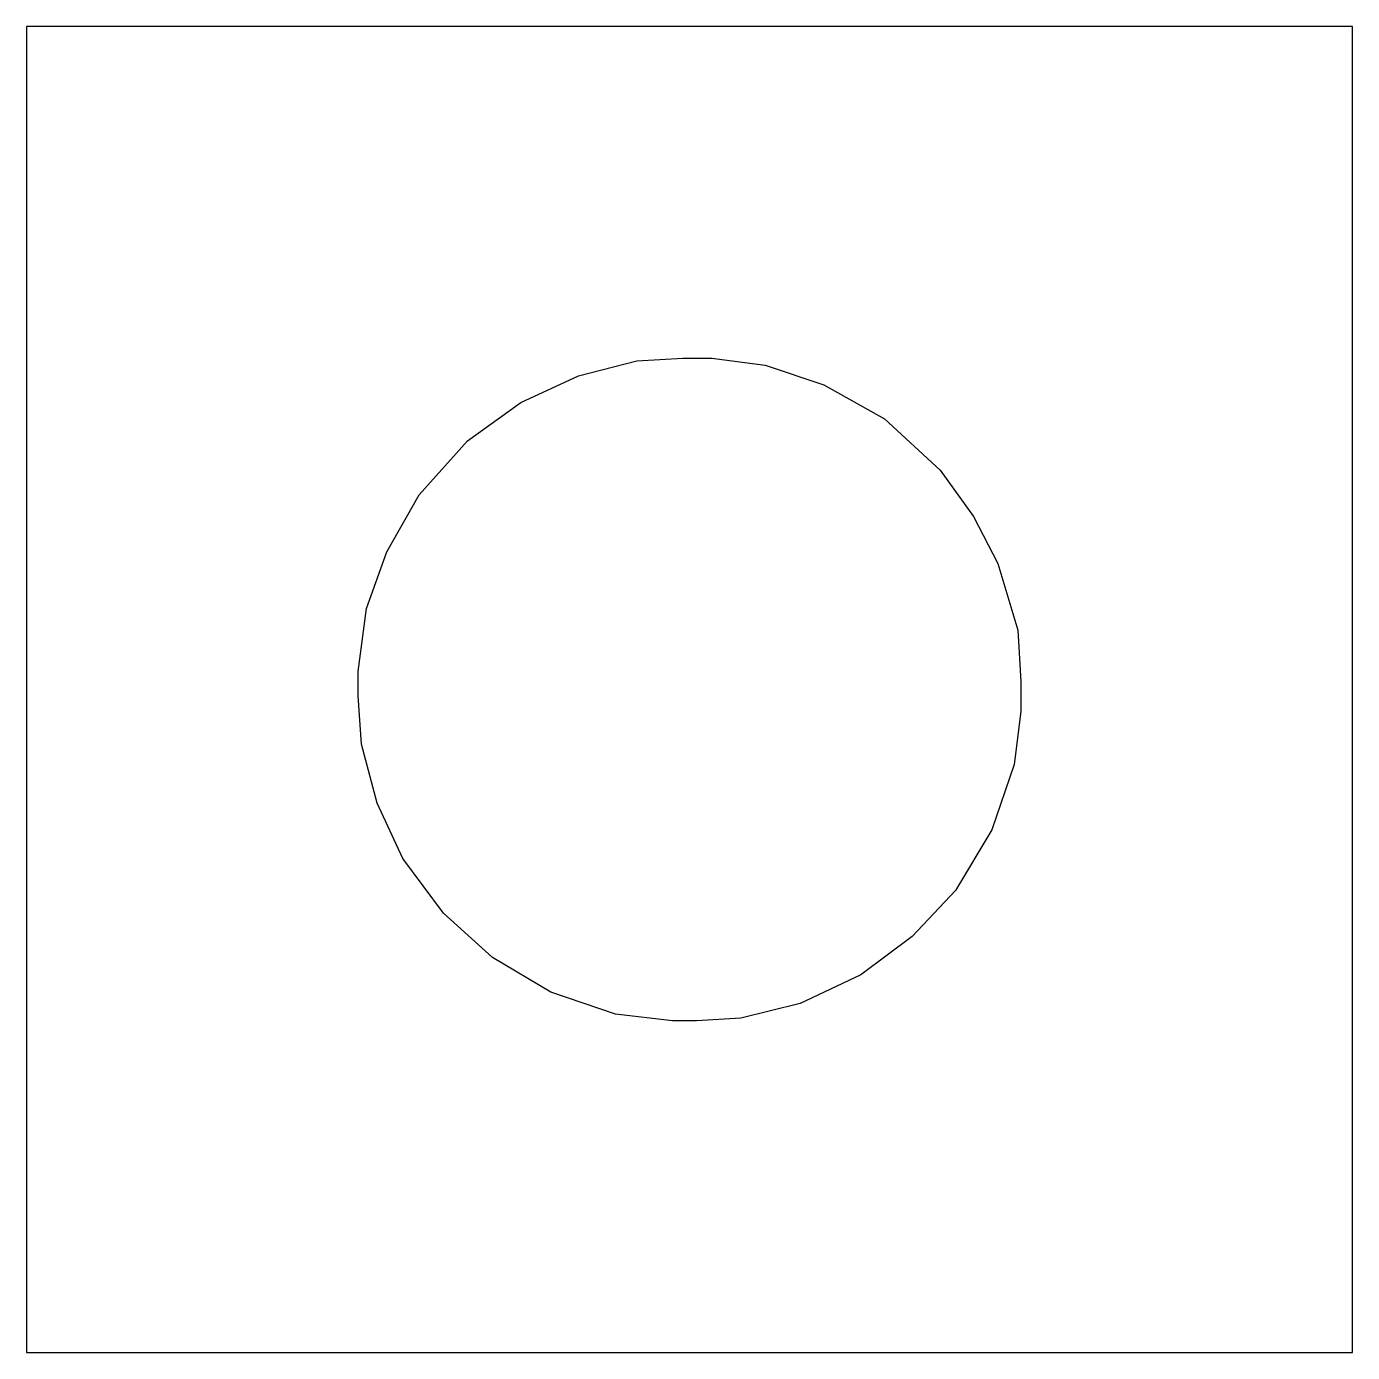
# Model space of a CAD drawing. Header units: inches. Extents: x 0 to 12, y 0 to 12.
import ezdxf

# ---------------------------------------------------------------- set-up
doc = ezdxf.new("R2010")
doc.units = ezdxf.units.IN
doc.header["$MEASUREMENT"] = 0
doc.layers.add('CUT', color=1, linetype='Continuous')

msp = doc.modelspace()

# ---------------------------------------------------------------- linework, layer by layer
at = {"layer": 'CUT'}
for points in [[(0, 0), (12, 0), (12, 12), (0, 12)], [(5.331, 3.063), (4.746, 3.261), (4.216, 3.575), (3.773, 3.976), (3.406, 4.471), (3.173, 4.971), (3.031, 5.505), (3, 5.942), (3, 6.163), (3.076, 6.734), (3.262, 7.247), (3.554, 7.762), (3.991, 8.249), (4.475, 8.597), (4.994, 8.84), (5.523, 8.975), (5.939, 9), (6.202, 9), (6.685, 8.935), (7.217, 8.757), (7.766, 8.45), (8.269, 7.986), (8.569, 7.566), (8.79, 7.141), (8.971, 6.536), (9, 6.073), (9, 5.8), (8.937, 5.32), (8.737, 4.73), (8.406, 4.182), (8.016, 3.765), (7.552, 3.417), (7.001, 3.159), (6.466, 3.027), (6.064, 3), (5.846, 3)]]:
    msp.add_lwpolyline(points, close=True, dxfattribs=at)

doc.saveas('drawing.dxf')
